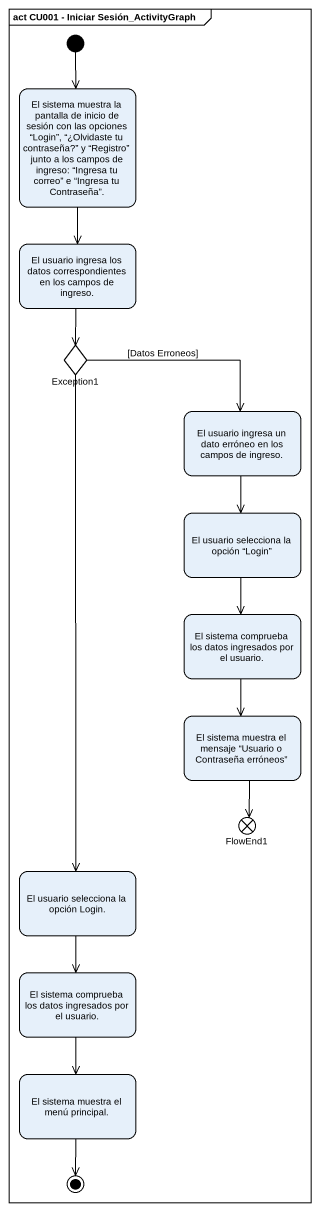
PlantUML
@startuml
mainframe act CU001 - Iniciar Sesión_ActivityGraph
hide empty description
state "El sistema muestra la pantalla de inicio de sesión con las opciones “Login”, “¿Olvidaste tu contraseña?” y “Registro” junto a los campos de ingreso: “Ingresa tu correo” e “Ingresa tu Contraseña”." as El_sistema_muestra_la
state "El usuario ingresa los datos correspondientes en los campos de ingreso." as El_usuario_ingresa_los
state Exception1 <<choice>>
state "El usuario ingresa un dato erróneo en los campos de ingreso." as El_usuario_ingresa_un_dato
state "El usuario selecciona la opción “Login”" as El_usuario_selecciona_la
state "El sistema comprueba los datos ingresados por el usuario." as El_sistema_comprueba_los
state "El sistema muestra el mensaje “Usuario o Contraseña erróneos”" as El_sistema_muestra_el
state FlowEnd1 <<end>>
state "El usuario selecciona la opción Login." as El_usuario_selecciona_la_2
state "El sistema comprueba los datos ingresados por el usuario." as El_sistema_comprueba_los_2
state "El sistema muestra el menú principal." as El_sistema_muestra_el_menú
[*] --> El_sistema_muestra_la
El_sistema_muestra_la --> El_usuario_ingresa_los
El_usuario_ingresa_los --> Exception1
Exception1 -right-> El_usuario_ingresa_un_dato : [Datos Erroneos]
Exception1 --> El_usuario_selecciona_la_2
El_usuario_ingresa_un_dato --> El_usuario_selecciona_la
El_usuario_selecciona_la --> El_sistema_comprueba_los
El_sistema_comprueba_los --> El_sistema_muestra_el
El_sistema_muestra_el --> FlowEnd1
El_usuario_selecciona_la_2 --> El_sistema_comprueba_los_2
El_sistema_comprueba_los_2 --> El_sistema_muestra_el_menú
El_sistema_muestra_el_menú --> [*]
@enduml
